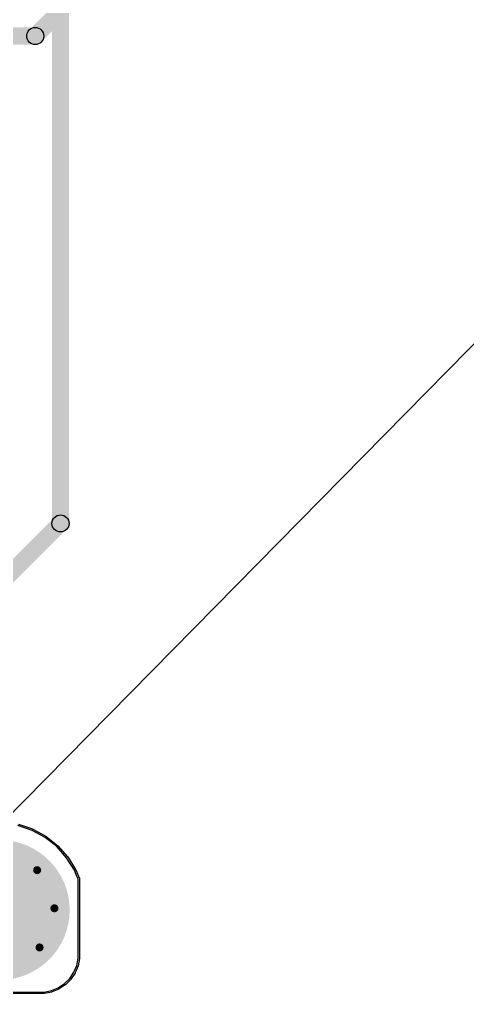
# Model space of a CAD drawing. Header units: millimetres. Extents: x 0 to 212, y 0 to 213.
# Drawn here: x 2.547 to 3.202, y -0.12 to 1.305 of the extents above; entities that cross this region are included whole.
import ezdxf

# ---------------------------------------------------------------- set-up
doc = ezdxf.new("R2010")
doc.units = ezdxf.units.MM
doc.header["$MEASUREMENT"] = 0
for name, color, linetype in [('BottomLayer', 5, 'Continuous'), ('BottomSolder', 6, 'Continuous'), ('PadHoleLayer', 156, 'Continuous'), ('TopLayer', 1, 'Continuous'), ('TopSolder', 216, 'Continuous'), ('ViaHoleLayer', 16, 'Continuous')]:
    doc.layers.add(name, color=color, linetype=linetype)

msp = doc.modelspace()

# ---------------------------------------------------------------- hatches: boundary and pattern name
at = {"layer": 'BottomLayer'}
for points in [[(2.6195, 0.568), (2.5945, 0.568), (2.5945, 1.736), (2.6195, 1.736)], [(2.3438, 0.2872), (2.3262, 0.3048), (2.5982, 0.5768), (2.6158, 0.5592)]]:
    msp.add_hatch(color=5, dxfattribs=at).paths.add_polyline_path(points)
h = msp.add_hatch(color=5, dxfattribs=at)
edge = h.paths.add_edge_path()
edge.add_arc((2.607, 0.568), 0.0125, 0, 360)
h = msp.add_hatch(color=5, dxfattribs=at)
edge = h.paths.add_edge_path()
edge.add_arc((2.607, 0.568), 0.0125, 0, 360)
h = msp.add_hatch(color=5, dxfattribs=at)
edge = h.paths.add_edge_path()
edge.add_arc((2.518, 0.0025), 0.0984, 0, 360)
h = msp.add_hatch(color=5, dxfattribs=at)
edge = h.paths.add_edge_path()
edge.add_arc((2.5728, 0.0608), 0.0118, 0, 360)
h = msp.add_hatch(color=5, dxfattribs=at)
edge = h.paths.add_edge_path()
edge.add_arc((2.598, 0.005), 0.0118, 0, 360)
h = msp.add_hatch(color=5, dxfattribs=at)
edge = h.paths.add_edge_path()
edge.add_arc((2.5763, -0.0523), 0.0118, 0, 360)
at = {"layer": 'BottomSolder'}
h = msp.add_hatch(color=6, dxfattribs=at)
edge = h.paths.add_edge_path()
edge.add_arc((2.518, 0.0025), 0.1024, 0, 360)
at = {"layer": 'PadHoleLayer'}
h = msp.add_hatch(color=156, dxfattribs=at)
edge = h.paths.add_edge_path()
edge.add_arc((2.518, 0.0025), 0.061, 0, 360)
at = {"layer": 'TopLayer'}
for points in [[(2.5788, 1.2722), (2.5612, 1.2898), (2.5982, 1.3268), (2.6158, 1.3092)], [(2.5012, 1.2685), (2.5012, 1.2935), (2.57, 1.2935), (2.57, 1.2685)]]:
    msp.add_hatch(color=1, dxfattribs=at).paths.add_polyline_path(points)
h = msp.add_hatch(color=1, dxfattribs=at)
edge = h.paths.add_edge_path()
edge.add_arc((2.57, 1.281), 0.0125, 0, 360)
h = msp.add_hatch(color=1, dxfattribs=at)
edge = h.paths.add_edge_path()
edge.add_arc((2.57, 1.281), 0.0125, 0, 360)
h = msp.add_hatch(color=1, dxfattribs=at)
edge = h.paths.add_edge_path()
edge.add_arc((2.518, 0.0025), 0.0984, 0, 360)
h = msp.add_hatch(color=1, dxfattribs=at)
edge = h.paths.add_edge_path()
edge.add_arc((2.5728, 0.0608), 0.0118, 0, 360)
h = msp.add_hatch(color=1, dxfattribs=at)
edge = h.paths.add_edge_path()
edge.add_arc((2.598, 0.005), 0.0118, 0, 360)
h = msp.add_hatch(color=1, dxfattribs=at)
edge = h.paths.add_edge_path()
edge.add_arc((2.5763, -0.0523), 0.0118, 0, 360)
at = {"layer": 'TopSolder'}
h = msp.add_hatch(color=216, dxfattribs=at)
edge = h.paths.add_edge_path()
edge.add_arc((2.518, 0.0025), 0.1024, 0, 360)
at = {"layer": 'ViaHoleLayer'}
h = msp.add_hatch(color=16, dxfattribs=at)
edge = h.paths.add_edge_path()
edge.add_arc((2.5728, 0.0608), 0.00591, 0, 360)
h = msp.add_hatch(color=16, dxfattribs=at)
edge = h.paths.add_edge_path()
edge.add_arc((2.598, 0.005), 0.00591, 0, 360)
h = msp.add_hatch(color=16, dxfattribs=at)
edge = h.paths.add_edge_path()
edge.add_arc((2.5763, -0.0523), 0.00591, 0, 360)

# ---------------------------------------------------------------- linework, layer by layer
at = {"layer": 'BottomLayer'}
msp.add_circle((2.607, 0.568), 0.0125, dxfattribs=at)
msp.add_circle((2.607, 0.568), 0.0125, dxfattribs=at)
at = {"layer": 'TopLayer'}
for p, q in [((2.5653, 0.119), (2.5448, 0.1259)), ((2.5844, 0.1087), (2.5653, 0.119)), ((2.6014, 0.0952), (2.5844, 0.1087)), ((2.6158, 0.079), (2.6014, 0.0952)), ((2.6273, 0.0606), (2.6158, 0.079)), ((2.6313, 0.0506), (2.6273, 0.0606)), ((2.6317, 0.0502), (2.6313, 0.0506)), ((2.6322, 0.0494), (2.6317, 0.0502)), ((2.6325, 0.0486), (2.6322, 0.0494)), ((2.6327, 0.0476), (2.6325, 0.0486)), ((2.6327, 0.0471), (2.6327, 0.0476)), ((2.6327, -0.0625), (2.6327, 0.0471)), ((2.6306, -0.0785), (2.6327, -0.0679)), ((2.6327, -0.0625), (2.6327, -0.0625)), ((2.6327, -0.0679), (2.6327, -0.0625)), ((2.6264, -0.0886), (2.6306, -0.0785)), ((2.6128, -0.1052), (2.6204, -0.0976)), ((2.6204, -0.0976), (2.6264, -0.0886)), ((2.5937, -0.1154), (2.6037, -0.1112)), ((2.6037, -0.1112), (2.6128, -0.1052)), ((2.4833, -0.1175), (2.5777, -0.1175)), ((2.5777, -0.1175), (2.5831, -0.1175)), ((2.5831, -0.1175), (2.5937, -0.1154))]:
    msp.add_line(p, q, dxfattribs=at)
msp.add_circle((2.57, 1.281), 0.0125, dxfattribs=at)
msp.add_circle((2.57, 1.281), 0.0125, dxfattribs=at)
at = {"layer": 'TopSolder'}
for p, q in [((2.5235, 0.1313), (212.2984, 213.3344)), ((2.5455, 0.128), (2.566, 0.121)), ((2.566, 0.121), (2.5661, 0.1209)), ((2.5661, 0.1209), (2.5663, 0.1209)), ((2.5663, 0.1209), (2.5854, 0.1106)), ((2.5854, 0.1106), (2.5855, 0.1104)), ((2.5855, 0.1104), (2.5857, 0.1104)), ((2.5857, 0.1104), (2.6027, 0.0969)), ((2.6027, 0.0969), (2.6028, 0.0967)), ((2.6028, 0.0967), (2.603, 0.0966)), ((2.603, 0.0966), (2.6174, 0.0805)), ((2.6174, 0.0805), (2.6175, 0.0803)), ((2.6175, 0.0803), (2.6176, 0.0802)), ((2.6176, 0.0802), (2.6291, 0.0618)), ((2.6291, 0.0618), (2.6291, 0.0616)), ((2.6291, 0.0616), (2.6293, 0.0614)), ((2.6293, 0.0614), (2.6332, 0.0518)), ((2.6332, 0.0518), (2.6332, 0.0517)), ((2.6332, 0.0517), (2.6333, 0.0515)), ((2.6333, 0.0515), (2.6335, 0.0514)), ((2.6335, 0.0514), (2.634, 0.0506)), ((2.634, 0.0506), (2.634, 0.0504)), ((2.634, 0.0504), (2.6342, 0.0502)), ((2.6342, 0.0502), (2.6345, 0.0494)), ((2.6345, 0.0494), (2.6345, 0.0491)), ((2.6345, 0.0491), (2.6347, 0.049)), ((2.6347, 0.049), (2.6348, 0.048)), ((2.6348, 0.048), (2.6348, 0.0478)), ((2.6348, 0.0478), (2.6349, 0.0476)), ((2.6349, 0.0476), (2.6349, 0.0471)), ((2.6349, 0.0471), (2.6349, -0.0625)), ((2.6348, -0.0683), (2.6327, -0.079)), ((2.6349, -0.0679), (2.6348, -0.0681)), ((2.6348, -0.0681), (2.6348, -0.0683)), ((2.6349, -0.0625), (2.6349, -0.0679)), ((2.6326, -0.0794), (2.6284, -0.0894)), ((2.6327, -0.079), (2.6326, -0.0791)), ((2.6326, -0.0791), (2.6326, -0.0794)), ((2.622, -0.0991), (2.6143, -0.1068)), ((2.6222, -0.0988), (2.622, -0.0989)), ((2.622, -0.0989), (2.622, -0.0991)), ((2.6282, -0.0898), (2.6222, -0.0988)), ((2.6283, -0.0895), (2.6282, -0.0898)), ((2.6284, -0.0894), (2.6283, -0.0895)), ((2.6046, -0.1132), (2.5946, -0.1174)), ((2.6047, -0.1131), (2.6046, -0.1132)), ((2.605, -0.113), (2.6047, -0.1131)), ((2.614, -0.107), (2.605, -0.113)), ((2.6141, -0.1068), (2.614, -0.107)), ((2.6143, -0.1068), (2.6141, -0.1068)), ((2.5831, -0.1197), (2.4832, -0.1197)), ((2.5833, -0.1196), (2.5831, -0.1197)), ((2.5835, -0.1196), (2.5833, -0.1196)), ((2.5942, -0.1175), (2.5835, -0.1196)), ((2.5943, -0.1174), (2.5942, -0.1175)), ((2.5946, -0.1174), (2.5943, -0.1174))]:
    msp.add_line(p, q, dxfattribs=at)

doc.saveas('drawing.dxf')
